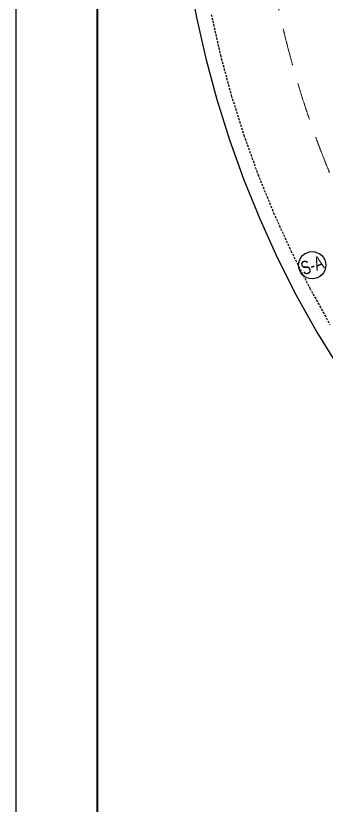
# Model space of a CAD drawing. Header units: millimetres. Extents: x -1534340 to 1713810, y -1348191 to 1114081.
# Drawn here: x 1205028 to 1225587, y -339200 to -286962 of the extents above; entities that cross this region are included whole.
import ezdxf
from ezdxf.enums import TextEntityAlignment as Align

# ---------------------------------------------------------------- set-up
doc = ezdxf.new("R2010")
doc.units = ezdxf.units.MM
doc.header["$LTSCALE"] = 100
doc.linetypes.add('DASHED', pattern=[4.5, 3, -1.5])
doc.linetypes.add('Xref.Asix of Basement B2$0$HIDDEN', pattern=[0.375, 0.25, -0.125])
for name, color, linetype in [('ccu11-Dim', 8, 'Continuous'), ('ccu11-Khuat', 9, 'DASHED'), ('ccu12-Manh', 8, 'Continuous'), ('xref.asix of  podium$0$xref.asix of  podium$0$KT-Kich thuoc', 9, 'Continuous'), ('xref.asix of  podium$0$xref.asix of  podium$0$ST_MBDV Cot vach 220805$0$AUDIT_I_220805193045-1', 50, 'Continuous'), ('Xref_ST_MBDV Cot vach 30.7.2022$0$Xref_ST_MBDV Cot vach 30.7.2022|Xref_ST_MBDV Cot vach 30.7.2022|Xref_ST_MBDV Cot vach 30.7.2022|Xref_ST_MBDV Cot vach 30.7.2022|A-CORE-OTLN', 2, 'Continuous')]:
    doc.layers.add(name, color=color, linetype=linetype)
doc.layers.add('KT-Net thay', color=7, linetype='Continuous', lineweight=15)
doc.layers.add('Xref.Asix of Basement B2$0$KT-Chi gioi XD', color=7, linetype='Xref.Asix of Basement B2$0$HIDDEN', true_color=0x0066cc)
doc.styles.add('xref.asix of  podium$0$xref.asix of  podium$0$ST_MBDV Cot vach 220805$0$HBA-Text', font='GOTHIC.TTF')

# ---------------------------------------------------------------- blocks, each defined once
blk = doc.blocks.new('Khung ten_A1', base_point=(-3406704, 253379))
at = {"layer": 'Defpoints', "color": 1}
blk.add_lwpolyline([(84100, 0), (84100, 59471), (0, 59471), (0, 0)], close=True, dxfattribs=at)
at = {"layer": 'KT-Net thay', "const_width": 60}
blk.add_lwpolyline([(2700, 1071), (83100, 1071), (83100, 58471), (2700, 58471)], close=True, dxfattribs=at)
blk = doc.blocks.new('MBKC-T1-PN')
at = {"layer": 'ccu11-Khuat', "ltscale": 0.5, "elevation": 0}
blk.add_lwpolyline([(-14631, 13882), (-14020, 11191), (-13300, 8527), (-12472, 5895), (-11537, 3299), (-10497, 744), (-9354, -1768), (-8109, -4230), (-6765, -6640)], dxfattribs=at)
at = {"layer": 'Xref_ST_MBDV Cot vach 30.7.2022$0$Xref_ST_MBDV Cot vach 30.7.2022|Xref_ST_MBDV Cot vach 30.7.2022|Xref_ST_MBDV Cot vach 30.7.2022|Xref_ST_MBDV Cot vach 30.7.2022|A-CORE-OTLN', "color": 6, "elevation": 0}
blk.add_lwpolyline([(-16118, 16434), (-15610, 13680), (-14991, 10950), (-14260, 8247), (-13420, 5576), (-12471, 2941), (-11416, 348), (-10256, -2200), (-8993, -4699), (-7629, -7145), (-6166, -9532)], dxfattribs=at)
blk = doc.blocks.new('xref.asix of  podium$0$xref.asix of  podium$0$ST_MBDV Cot vach 220805$0$GRID-SYM-flat-103')
at = {"layer": 'xref.asix of  podium$0$xref.asix of  podium$0$ST_MBDV Cot vach 220805$0$AUDIT_I_220805193045-1'}
blk.add_circle((0, 0, 0), 900, dxfattribs=at)
at = {"layer": 'xref.asix of  podium$0$xref.asix of  podium$0$ST_MBDV Cot vach 220805$0$AUDIT_I_220805193045-1', "style": 'xref.asix of  podium$0$xref.asix of  podium$0$ST_MBDV Cot vach 220805$0$HBA-Text'}
blk.add_attdef('GRID', text='', height=900, rotation=19.0471, dxfattribs=at).set_placement((0, 0, 0), align=Align.MIDDLE_CENTER)
blk = doc.blocks.new('xref.asix of  podium$0$xref.asix of  podium$0$Asix South Tower')
at = {"layer": 'xref.asix of  podium$0$xref.asix of  podium$0$KT-Kich thuoc'}
ref = blk.add_blockref('xref.asix of  podium$0$xref.asix of  podium$0$ST_MBDV Cot vach 220805$0$GRID-SYM-flat-103', (-114499.2, 39428.2), dxfattribs=at)
ref.add_attrib('GRID', 'S-A', dxfattribs={"layer": 'xref.asix of  podium$0$xref.asix of  podium$0$ST_MBDV Cot vach 220805$0$AUDIT_I_220805193045-1', "height": 900, "rotation": 19, "style": 'xref.asix of  podium$0$xref.asix of  podium$0$ST_MBDV Cot vach 220805$0$HBA-Text', "width": 0.75}).set_placement((-114499.2, 39428.2, 0), align=Align.MIDDLE_CENTER)
blk = doc.blocks.new('312')
at = {"layer": 'Xref.Asix of Basement B2$0$KT-Chi gioi XD', "lineweight": 13, "ltscale": 100, "elevation": 0, "flags": 128}
blk.add_lwpolyline([(1536926.6, -198350.2), (1532230.5, -180477.4), (1529880.4, -179665.5), (1520946.6, -186436.8), (1497442.7, -204368.8), (1473775.2, -221476.8, 0.684877), (1504207.8, -335272.8), (1524578.3, -337428.6), (1563007.4, -336214.1), (1565857.8, -332567.4)], format="xyb", close=True, dxfattribs=at)
at = {"layer": 'xref.asix of  podium$0$xref.asix of  podium$0$KT-Kich thuoc'}
blk.add_blockref('xref.asix of  podium$0$xref.asix of  podium$0$Asix South Tower', (1566004.7, -342122.3), dxfattribs=at)

msp = doc.modelspace()

# ---------------------------------------------------------------- block references
msp.add_blockref('MBKC-T1-PN', (1232600.9, -300749.5))
at = {"layer": 'ccu11-Dim', "xscale": 2.000000000621877, "yscale": 2.000000000621877, "zscale": 2.000000000621877}
msp.add_blockref('Khung ten_A1', (-5608380.1, 139934.6), dxfattribs=at)

# ---------------------------------------------------------------- next in the draw order: block references
at = {"layer": 'ccu12-Manh'}
msp.add_blockref('312', (-226844, -774.2), dxfattribs=at)

doc.saveas('drawing.dxf')
